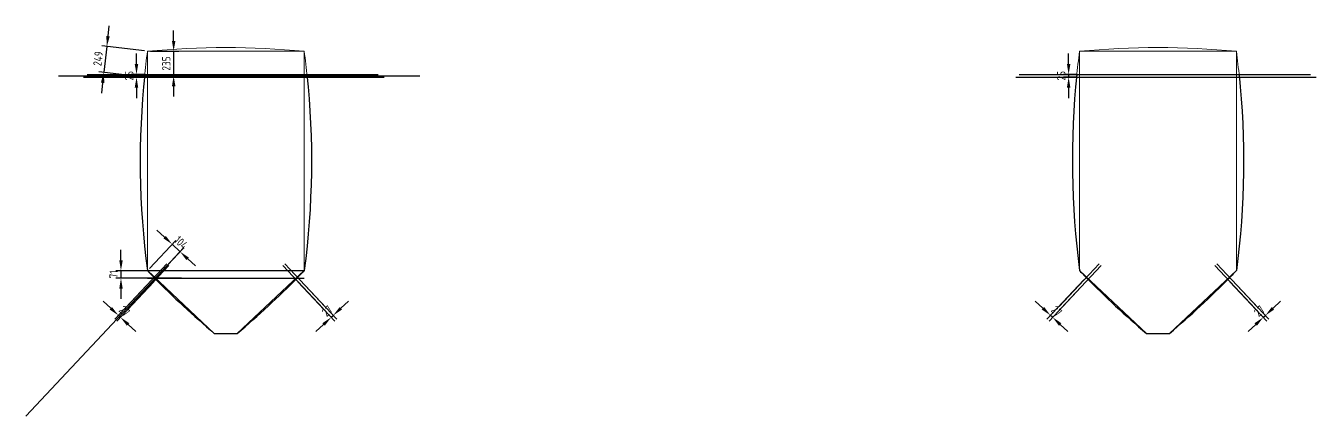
# Model space of a CAD drawing. Extents: x 371029 to 421942, y -92832 to -63356.
# Drawn here: x 409595 to 421942, y -89069 to -85332 of the extents above; entities that cross this region are included whole.
import ezdxf

# ---------------------------------------------------------------- set-up
doc = ezdxf.new("R2010")
doc.units = 0
doc.header["$LTSCALE"] = 600
doc.header["$MEASUREMENT"] = 0
doc.layers.get('0').update_dxf_attribs({"color": 250, "linetype": 'CONTINUOUS', "lineweight": 0})
doc.layers.get('Defpoints').update_dxf_attribs({"linetype": 'CONTINUOUS'})
doc.styles.add('GOST 2.304', font='CS_Gost2304.shx')
doc.styles.add('MONARCH0', font='monarch0.shx', dxfattribs={"width": 0.77})
doc.dimstyles.get("Standard").update_dxf_attribs({"dimtxt": 3, "dimasz": 3, "dimexe": 2.5, "dimexo": 2.5, "dimgap": 1.5, "dimtad": 0, "dimtih": 1, "dimtoh": 1, "dimdec": 0, "dimzin": 0, "dimdsep": 46, "dimtxsty": 'MONARCH0', "dimcen": -3, "dimdle": 1.25, "dimadec": 0, "dimazin": 0, "dimtfac": 0.75, "dimtdec": 0, "dimtofl": 0, "dimtmove": 2, "dimatfit": 3, "dimfxl": 1, "dimtvp": 1.5, "dimtolj": 1, "dimtzin": 0, "dimarcsym": 0})

# ---------------------------------------------------------------- blocks, each defined once
blk = doc.blocks.new('*D51')
at = {"color": 0, "lineweight": -2, "ltscale": 0.3, "transparency": 16777216}
for p, q in [((410654, -85698), (410654, -85598)), ((410728, -85798), (410604, -85798)), ((410654, -85798), (410654, -85823)), ((410728, -85823), (410604, -85823)), ((410654, -85923), (410654, -86023))]:
    blk.add_line(p, q, dxfattribs=at)
at = {"color": 0, "lineweight": -3, "ltscale": 0.3, "transparency": 16777216}
for points in [[(410637, -85698), (410670, -85698), (410654, -85798)], [(410637, -85923), (410670, -85923), (410654, -85823)]]:
    blk.add_solid(points, dxfattribs=at)
at = {"layer": 'Defpoints', "color": 0, "lineweight": -3, "ltscale": 0.3, "transparency": 16777216}
for p in [(410758, -85798), (410654, -85823), (410758, -85823)]:
    blk.add_point(p, dxfattribs=at)
at = {"color": 0, "lineweight": -3, "ltscale": 0.3, "transparency": 16777216, "insert": (410584, -85810), "char_height": 80, "attachment_point": 5, "rotation": 90, "style": 'GOST 2.304'}
blk.add_mtext('\\A1;25', dxfattribs=at)
blk = doc.blocks.new('*D53')
at = {"color": 0, "lineweight": -2, "ltscale": 0.3, "transparency": 16777216}
for p, q in [((410800, -87763), (410446, -88141)), ((410820, -87782), (410466, -88159)), ((410408, -88036), (410335, -87967)), ((410500, -88122), (410481, -88104)), ((410573, -88191), (410646, -88259))]:
    blk.add_line(p, q, dxfattribs=at)
at = {"color": 0, "lineweight": -3, "ltscale": 0.3, "transparency": 16777216}
for points in [[(410419, -88024), (410396, -88048), (410481, -88104)], [(410585, -88179), (410562, -88203), (410500, -88122)]]:
    blk.add_solid(points, dxfattribs=at)
at = {"layer": 'Defpoints', "color": 0, "lineweight": -3, "ltscale": 0.3, "transparency": 16777216}
for p in [(410821, -87742), (410840, -87760), (410481, -88104)]:
    blk.add_point(p, dxfattribs=at)
at = {"color": 0, "lineweight": -3, "ltscale": 0.3, "transparency": 16777216, "insert": (410538, -88062), "char_height": 80, "attachment_point": 5, "rotation": 316.8476, "style": 'GOST 2.304'}
blk.add_mtext('\\A1;27', dxfattribs=at)
blk = doc.blocks.new('*D54')
at = {"color": 0, "lineweight": -2, "ltscale": 0.3, "transparency": 16777216}
for p, q in [((412197, -87782), (412551, -88159)), ((412217, -87763), (412570, -88141)), ((412609, -88036), (412682, -87967)), ((412517, -88122), (412536, -88104)), ((412444, -88191), (412371, -88259))]:
    blk.add_line(p, q, dxfattribs=at)
at = {"color": 0, "lineweight": -3, "ltscale": 0.3, "transparency": 16777216}
for points in [[(412598, -88024), (412621, -88048), (412536, -88104)], [(412432, -88179), (412455, -88203), (412517, -88122)]]:
    blk.add_solid(points, dxfattribs=at)
at = {"layer": 'Defpoints', "color": 0, "lineweight": -3, "ltscale": 0.3, "transparency": 16777216}
for p in [(412177, -87760), (412196, -87742), (412536, -88104)]:
    blk.add_point(p, dxfattribs=at)
at = {"color": 0, "lineweight": -3, "ltscale": 0.3, "transparency": 16777216, "insert": (412479, -88062), "char_height": 80, "attachment_point": 5, "rotation": 43.1524, "style": 'GOST 2.304'}
blk.add_mtext('\\A1;27', dxfattribs=at)
blk = doc.blocks.new('*D59')
at = {"color": 0, "lineweight": -2, "ltscale": 0.3, "transparency": 16777216}
for p, q in [((419573, -85698), (419573, -85598)), ((419648, -85798), (419523, -85798)), ((419573, -85798), (419573, -85823)), ((419648, -85823), (419523, -85823)), ((419573, -85923), (419573, -86023))]:
    blk.add_line(p, q, dxfattribs=at)
at = {"color": 0, "lineweight": -3, "ltscale": 0.3, "transparency": 16777216}
for points in [[(419557, -85698), (419590, -85698), (419573, -85798)], [(419557, -85923), (419590, -85923), (419573, -85823)]]:
    blk.add_solid(points, dxfattribs=at)
at = {"layer": 'Defpoints', "color": 0, "lineweight": -3, "ltscale": 0.3, "transparency": 16777216}
for p in [(419678, -85798), (419573, -85823), (419678, -85823)]:
    blk.add_point(p, dxfattribs=at)
at = {"color": 0, "lineweight": -3, "ltscale": 0.3, "transparency": 16777216, "insert": (419503, -85810), "char_height": 80, "attachment_point": 5, "rotation": 90, "style": 'GOST 2.304'}
blk.add_mtext('\\A1;25', dxfattribs=at)
blk = doc.blocks.new('*D60')
at = {"color": 0, "lineweight": -2, "ltscale": 0.3, "transparency": 16777216}
for p, q in [((419719, -87763), (419366, -88141)), ((419739, -87782), (419386, -88159)), ((419327, -88036), (419254, -87967)), ((419420, -88122), (419400, -88104)), ((419493, -88191), (419566, -88259))]:
    blk.add_line(p, q, dxfattribs=at)
at = {"color": 0, "lineweight": -3, "ltscale": 0.3, "transparency": 16777216}
for points in [[(419339, -88024), (419316, -88048), (419400, -88104)], [(419504, -88179), (419481, -88203), (419420, -88122)]]:
    blk.add_solid(points, dxfattribs=at)
at = {"layer": 'Defpoints', "color": 0, "lineweight": -3, "ltscale": 0.3, "transparency": 16777216}
for p in [(419740, -87742), (419760, -87760), (419400, -88104)]:
    blk.add_point(p, dxfattribs=at)
at = {"color": 0, "lineweight": -3, "ltscale": 0.3, "transparency": 16777216, "insert": (419458, -88062), "char_height": 80, "attachment_point": 5, "rotation": 316.8476, "style": 'GOST 2.304'}
blk.add_mtext('\\A1;27', dxfattribs=at)
blk = doc.blocks.new('*D61')
at = {"color": 0, "lineweight": -2, "ltscale": 0.3, "transparency": 16777216}
for p, q in [((421117, -87782), (421470, -88159)), ((421136, -87763), (421490, -88141)), ((421529, -88036), (421602, -87967)), ((421436, -88122), (421456, -88104)), ((421363, -88191), (421290, -88259))]:
    blk.add_line(p, q, dxfattribs=at)
at = {"color": 0, "lineweight": -3, "ltscale": 0.3, "transparency": 16777216}
for points in [[(421517, -88024), (421540, -88048), (421456, -88104)], [(421352, -88179), (421375, -88203), (421436, -88122)]]:
    blk.add_solid(points, dxfattribs=at)
at = {"layer": 'Defpoints', "color": 0, "lineweight": -3, "ltscale": 0.3, "transparency": 16777216}
for p in [(421096, -87760), (421116, -87742), (421456, -88104)]:
    blk.add_point(p, dxfattribs=at)
at = {"color": 0, "lineweight": -3, "ltscale": 0.3, "transparency": 16777216, "insert": (421398, -88062), "char_height": 80, "attachment_point": 5, "rotation": 43.1524, "style": 'GOST 2.304'}
blk.add_mtext('\\A1;27', dxfattribs=at)
blk = doc.blocks.new('*D62')
at = {"color": 0, "lineweight": -2, "ltscale": 0.3, "transparency": 16777216}
for p, q in [((410382, -85431), (410393, -85332)), ((410729, -85572), (410321, -85525)), ((410370, -85530), (410341, -85777)), ((410700, -85819), (410292, -85772)), ((410330, -85877), (410318, -85976))]:
    blk.add_line(p, q, dxfattribs=at)
at = {"color": 0, "lineweight": -3, "ltscale": 0.3, "transparency": 16777216}
for points in [[(410365, -85429), (410398, -85433), (410370, -85530)], [(410313, -85875), (410346, -85879), (410341, -85777)]]:
    blk.add_solid(points, dxfattribs=at)
at = {"layer": 'Defpoints', "color": 0, "lineweight": -3, "ltscale": 0.3, "transparency": 16777216}
for p in [(410758, -85576), (410341, -85777), (410730, -85823)]:
    blk.add_point(p, dxfattribs=at)
at = {"color": 0, "lineweight": -3, "ltscale": 0.3, "transparency": 16777216, "insert": (410286, -85646), "char_height": 80, "attachment_point": 5, "rotation": 83.3487, "style": 'GOST 2.304'}
blk.add_mtext('\\A1;249', dxfattribs=at)
blk = doc.blocks.new('*D63')
at = {"color": 0, "lineweight": -2, "ltscale": 0.3, "transparency": 16777216}
for p, q in [((411009, -85476), (411009, -85376)), ((410788, -85576), (411059, -85576)), ((411009, -85576), (411009, -85810)), ((410788, -85810), (411059, -85810)), ((411009, -85910), (411009, -86010))]:
    blk.add_line(p, q, dxfattribs=at)
at = {"color": 0, "lineweight": -3, "ltscale": 0.3, "transparency": 16777216}
for points in [[(410993, -85476), (411026, -85476), (411009, -85576)], [(410993, -85910), (411026, -85910), (411009, -85810)]]:
    blk.add_solid(points, dxfattribs=at)
at = {"layer": 'Defpoints', "color": 0, "lineweight": -3, "ltscale": 0.3, "transparency": 16777216}
for p in [(410758, -85576), (410758, -85810), (411009, -85810)]:
    blk.add_point(p, dxfattribs=at)
at = {"color": 0, "lineweight": -3, "ltscale": 0.3, "transparency": 16777216, "insert": (410939, -85693), "char_height": 80, "attachment_point": 5, "rotation": 90, "style": 'GOST 2.304'}
blk.add_mtext('\\A1;235', dxfattribs=at)
blk = doc.blocks.new('*D64')
at = {"color": 0, "lineweight": -2, "ltscale": 0.3, "transparency": 16777216}
for p, q in [((410922, -87355), (410849, -87287)), ((410779, -87654), (411029, -87387)), ((410855, -87725), (411105, -87458)), ((411071, -87494), (410995, -87423)), ((411144, -87563), (411217, -87631))]:
    blk.add_line(p, q, dxfattribs=at)
at = {"color": 0, "lineweight": -3, "ltscale": 0.3, "transparency": 16777216}
for points in [[(410934, -87343), (410911, -87367), (410995, -87423)], [(411155, -87551), (411132, -87575), (411071, -87494)]]:
    blk.add_solid(points, dxfattribs=at)
at = {"layer": 'Defpoints', "color": 0, "lineweight": -3, "ltscale": 0.3, "transparency": 16777216}
for p in [(410995, -87423), (410758, -87676), (410834, -87747)]:
    blk.add_point(p, dxfattribs=at)
at = {"color": 0, "lineweight": -3, "ltscale": 0.3, "transparency": 16777216, "insert": (411081, -87408), "char_height": 80, "attachment_point": 5, "rotation": 316.8476, "style": 'GOST 2.304'}
blk.add_mtext('\\A1;104', dxfattribs=at)
blk = doc.blocks.new('*D65')
at = {"color": 0, "lineweight": -2, "ltscale": 0.3, "transparency": 16777216}
for p, q in [((410505, -87576), (410505, -87476)), ((411083, -87676), (410455, -87676)), ((411083, -87747), (410455, -87747)), ((410505, -87676), (410505, -87747)), ((410505, -87847), (410505, -87947))]:
    blk.add_line(p, q, dxfattribs=at)
at = {"color": 0, "lineweight": -3, "ltscale": 0.3, "transparency": 16777216}
for points in [[(410489, -87576), (410522, -87576), (410505, -87676)], [(410489, -87847), (410522, -87847), (410505, -87747)]]:
    blk.add_solid(points, dxfattribs=at)
at = {"layer": 'Defpoints', "color": 0, "lineweight": -3, "ltscale": 0.3, "transparency": 16777216}
for p in [(410505, -87747), (411113, -87676), (411113, -87747)]:
    blk.add_point(p, dxfattribs=at)
at = {"color": 0, "lineweight": -3, "ltscale": 0.3, "transparency": 16777216, "insert": (410435, -87711), "char_height": 80, "attachment_point": 5, "rotation": 90, "style": 'GOST 2.304'}
blk.add_mtext('\\A1;71', dxfattribs=at)

msp = doc.modelspace()

# ---------------------------------------------------------------- linework, layer by layer
at = {"ltscale": 0.3}
for p, q in [((410758.5, -85575.8), (412258.5, -85575.8)), ((410758.5, -87675.8), (410758.5, -85575.8)), ((412258.5, -85575.8), (412258.5, -87675.8)), ((419678, -85575.8), (421178, -85575.8)), ((419678, -87675.8), (419678, -85575.8)), ((421178, -85575.8), (421178, -87675.8)), ((411398.5, -88275.8), (410758.5, -87675.8)), ((412258.5, -87675.8), (411618.5, -88275.8)), ((420318, -88275.8), (419678, -87675.8)), ((421178, -87675.8), (420538, -88275.8)), ((411618.5, -88275.8), (411398.5, -88275.8)), ((420538, -88275.8), (420318, -88275.8))]:
    msp.add_line(p, q, dxfattribs=at)
at = {"lineweight": -3, "ltscale": 0.3}
for p, q in [((409907.8, -85810.3), (413363.8, -85810.3)), ((410181.3, -85797.8), (412967.6, -85797.8)), ((419100.8, -85797.8), (421887.1, -85797.8)), ((410148, -85822.8), (413022.5, -85822.8)), ((419067.5, -85822.8), (421942, -85822.8)), ((409594.6, -89068.9), (411100.9, -87462.2)), ((410561.7, -88017.6), (410944.9, -87608.8)), ((410578.2, -88039.4), (410964.4, -87627.5)), ((412438.8, -88039.4), (412052.6, -87627.5)), ((412455.2, -88017.6), (412072, -87608.8)), ((419481.2, -88017.6), (419864.4, -87608.8)), ((419497.6, -88039.4), (419883.8, -87627.5)), ((421358.3, -88039.4), (420972.1, -87627.5)), ((421374.7, -88017.6), (420991.5, -87608.8)), ((410758.5, -87675.8), (412258.5, -87675.8)), ((410758.5, -87746.7), (412258.5, -87746.7))]:
    msp.add_line(p, q, dxfattribs=at)
at = {"color": 1, "ltscale": 0.3}
for points in [[(410729.7, -85822.8, -0.0077715), (410758.5, -85575.8, -0.0469785), (412258.5, -85575.8, -0.0077715), (412287.3, -85822.8)], [(419649.1, -85822.8, -0.0077715), (419678, -85575.8, -0.0469785), (421178, -85575.8, -0.0077715), (421206.8, -85822.8)]]:
    msp.add_lwpolyline(points, format="xyb", dxfattribs=at)
at = {"color": 3, "lineweight": -3, "ltscale": 0.3}
for points in [[(410732.2, -85797.8, 0.0588968), (410758.5, -87675.8, 0.0036664), (410840.1, -87760)], [(412284.7, -85797.8, -0.0588968), (412258.5, -87675.8, -0.0036664), (412176.8, -87760)], [(419651.7, -85797.8, 0.0588968), (419678, -87675.8, 0.0036664), (419759.6, -87760)], [(421204.2, -85797.8, -0.0588968), (421178, -87675.8, -0.0036664), (421096.3, -87760)]]:
    msp.add_lwpolyline(points, format="xyb", dxfattribs=at)
at = {"color": 5, "lineweight": -3, "ltscale": 0.3}
for points in [[(410821.3, -87740.7, 0.0246076), (411398.5, -88275.8), (411618.5, -88275.8, 0.0246076), (412195.6, -87740.7)], [(419740.8, -87740.7, 0.0246076), (420318, -88275.8), (420538, -88275.8, 0.0246076), (421115.1, -87740.7)]]:
    msp.add_lwpolyline(points, format="xyb", dxfattribs=at)

# ---------------------------------------------------------------- dimensions: what is measured, and where the dimension line sits
at = {"lineweight": -3, "ltscale": 0.3}
for p1, p2, distance, picture, middle in [((410758.5, -85575.8), (410729.7, -85822.8), -390.9, '*D62', (410286.3, -85645.9)), ((410758.4629567, -85575.7598615), (410758.4629567, -85810.2598615), 250.9024593, '*D63', (410939.365416, -85693.0098615)), ((410758.5, -85797.8), (410758.5, -85822.8), -104.7, '*D51', (410583.8, -85810.3)), ((419678, -85797.8), (419678, -85822.8), -104.7, '*D59', (419503.3, -85810.3)), ((410834.1, -87746.7), (410758.5, -87675.8), -346, '*D64', (411080.8, -87407.7)), ((411112.9, -87675.8), (411112.9, -87746.7), -607.4, '*D65', (410435.5, -87711.2)), ((410840.1, -87760), (410820.5, -87741.6), 496.9, '*D53', (410538.4, -88062.2)), ((412176.8, -87760), (412196.4, -87741.6), -496.9, '*D54', (412478.6, -88062.2)), ((419759.6, -87760), (419740, -87741.6), 496.9, '*D60', (419457.8, -88062.2)), ((421096.3, -87760), (421115.9, -87741.6), -496.9, '*D61', (421398.1, -88062.2))]:
    dim = msp.add_aligned_dim(p1=p1, p2=p2, distance=distance, dimstyle='Standard', override={"dimscale": 100, "dimtxt": 0.8, "dimasz": 1, "dimexe": 0.5, "dimexo": 0.3, "dimgap": 0.3, "dimtad": 1, "dimtih": 0, "dimtoh": 0, "dimtxsty": 'GOST 2.304', "dimcen": 0.05, "dimdle": 0.2, "dimtfac": 1, "dimtix": 1, "dimtofl": 1, "dimtvp": 2.25}, dxfattribs=at)
    dim.commit()
    dim.dimension.update_dxf_attribs({"geometry": picture, "text_midpoint": middle})

doc.saveas('drawing.dxf')
